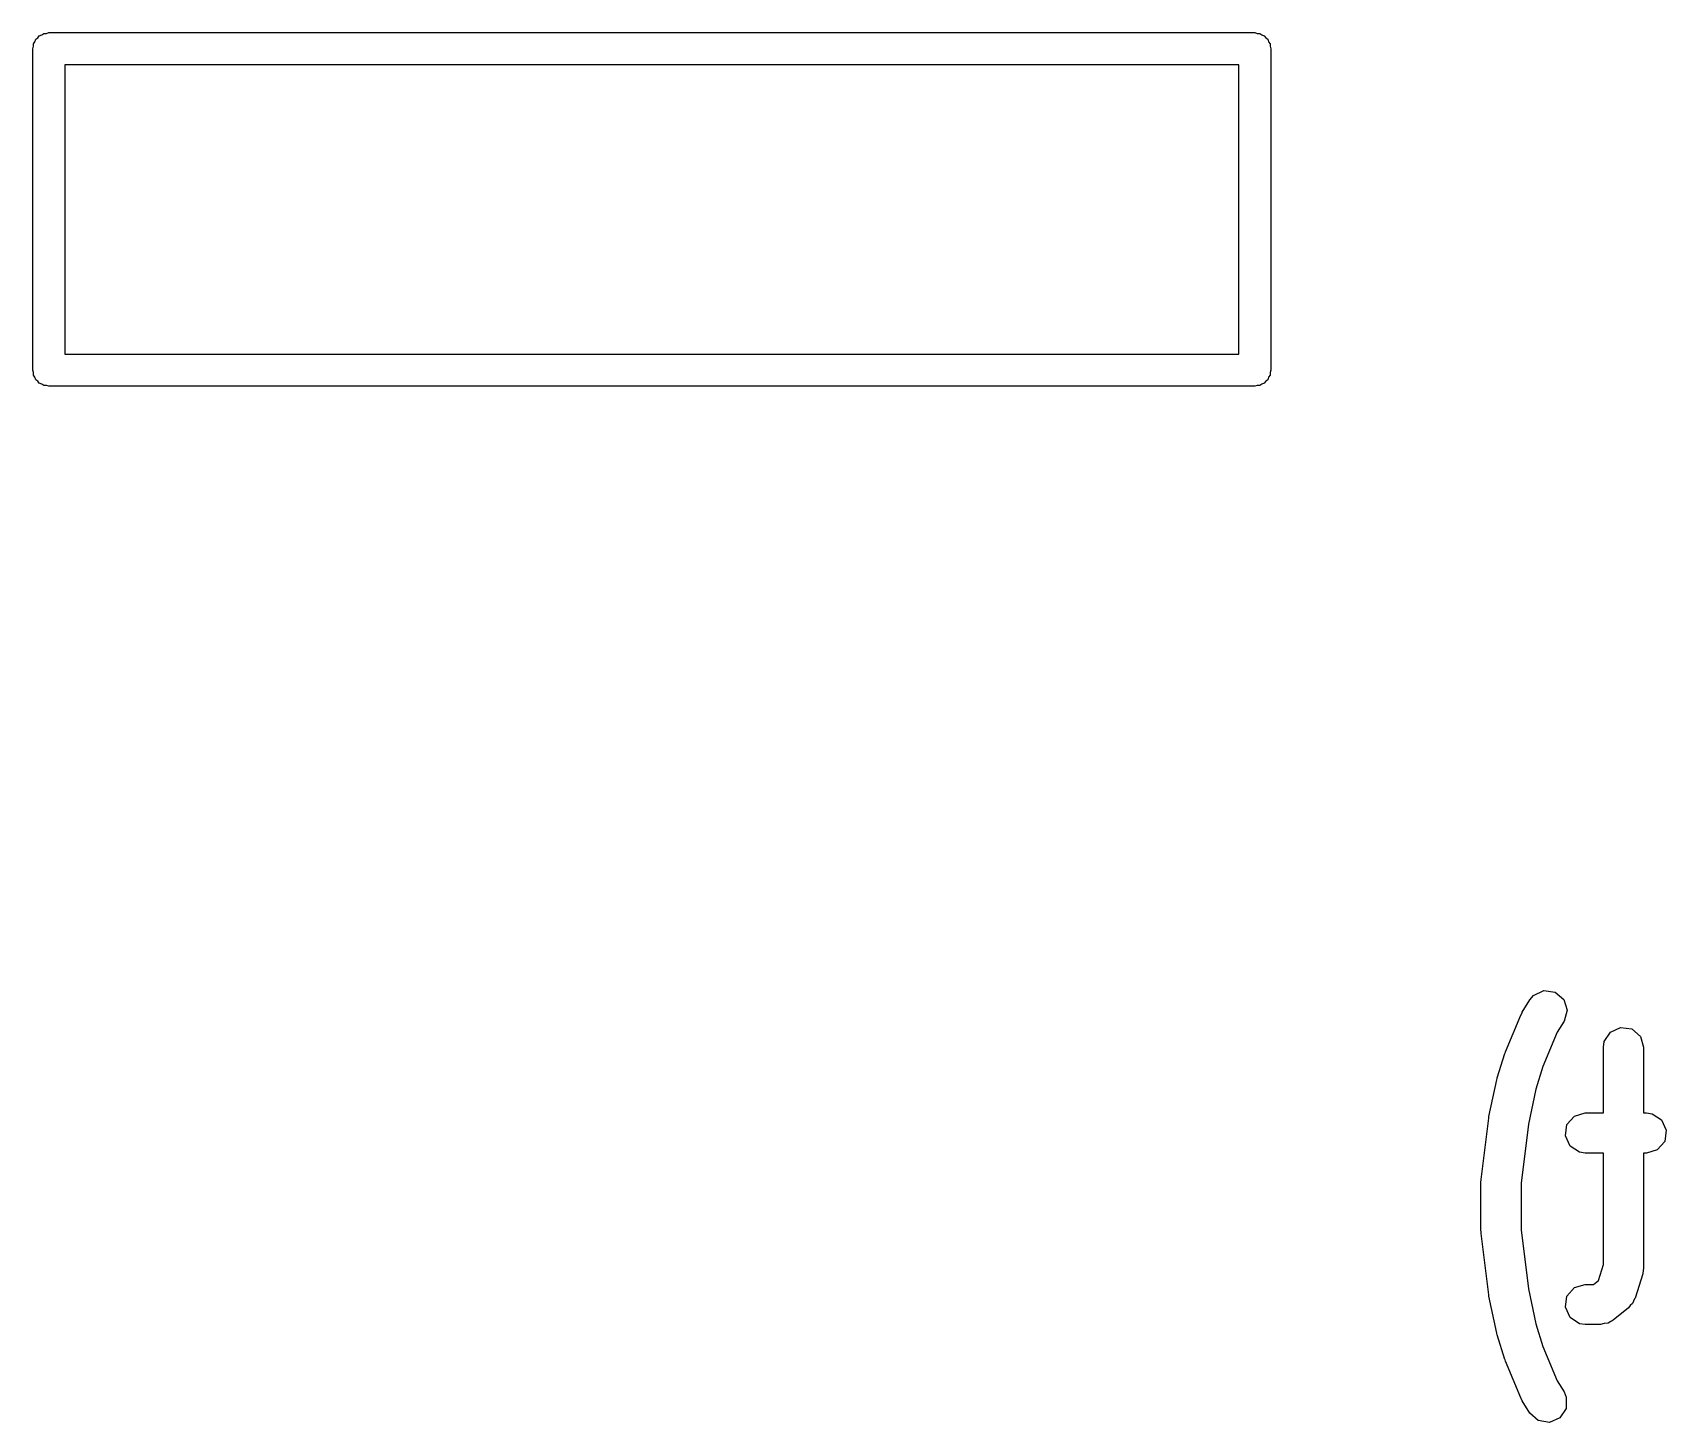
# Model space of a CAD drawing. Extents: x 69 to 231, y -99 to -49.
# Drawn here: x 172.15 to 182.31, y -84.55 to -75.9 of the extents above; entities that cross this region are included whole.
import ezdxf

# ---------------------------------------------------------------- set-up
doc = ezdxf.new("R2010")
doc.units = 0
doc.layers.add('BLACK', color=7, linetype='CONTINUOUS')

msp = doc.modelspace()

# ---------------------------------------------------------------- linework, layer by layer
at = {"layer": 'BLACK', "linetype": 'CONTINUOUS'}
for p, q in [((172.15, -76), (172.155, -75.9849)), ((172.155, -75.9691), (172.164, -75.9563)), ((172.155, -75.9849), (172.155, -75.9691)), ((172.164, -75.9563), (172.169, -75.9412)), ((172.169, -75.9412), (172.182, -75.9319)), ((172.182, -75.9319), (172.191, -75.9191)), ((172.191, -75.9191), (172.206, -75.9142)), ((172.206, -75.9142), (172.219, -75.9049)), ((172.219, -75.9049), (172.235, -75.9049)), ((172.235, -75.9049), (172.25, -75.9)), ((172.25, -75.9), (179.75, -75.9)), ((179.75, -75.9), (179.765, -75.9049)), ((179.765, -75.9049), (179.781, -75.9049)), ((179.781, -75.9049), (179.794, -75.9142)), ((179.794, -75.9142), (179.809, -75.9191)), ((179.809, -75.9191), (179.818, -75.9319)), ((179.818, -75.9319), (179.831, -75.9412)), ((179.831, -75.9412), (179.836, -75.9563)), ((179.836, -75.9563), (179.845, -75.9691)), ((179.845, -75.9691), (179.845, -75.9849)), ((179.845, -75.9849), (179.85, -76)), ((172.15, -78), (172.15, -76)), ((179.85, -76), (179.85, -78)), ((172.35, -76.1), (172.35, -77.9)), ((179.65, -76.1), (172.35, -76.1)), ((179.65, -77.9), (179.65, -76.1)), ((172.35, -77.9), (179.65, -77.9)), ((172.155, -78.0151), (172.15, -78)), ((172.155, -78.0309), (172.155, -78.0151)), ((179.85, -78), (179.845, -78.0151)), ((179.845, -78.0151), (179.845, -78.0309)), ((172.164, -78.0437), (172.155, -78.0309)), ((172.169, -78.0588), (172.164, -78.0437)), ((172.182, -78.0681), (172.169, -78.0588)), ((172.191, -78.0809), (172.182, -78.0681)), ((172.206, -78.0858), (172.191, -78.0809)), ((172.219, -78.0951), (172.206, -78.0858)), ((172.235, -78.0951), (172.219, -78.0951)), ((172.25, -78.1), (172.235, -78.0951)), ((179.75, -78.1), (172.25, -78.1)), ((179.765, -78.0951), (179.75, -78.1)), ((179.781, -78.0951), (179.765, -78.0951)), ((179.794, -78.0858), (179.781, -78.0951)), ((179.809, -78.0809), (179.794, -78.0858)), ((179.818, -78.0681), (179.809, -78.0809)), ((179.831, -78.0588), (179.818, -78.0681)), ((179.836, -78.0437), (179.831, -78.0588)), ((179.845, -78.0309), (179.836, -78.0437)), ((181.484, -81.8896), (181.548, -81.8597)), ((181.548, -81.8597), (181.617, -81.869)), ((181.617, -81.869), (181.671, -81.9144)), ((181.413, -81.9932), (181.461, -81.917)), ((181.461, -81.917), (181.484, -81.8896)), ((181.671, -81.9144), (181.692, -81.9817)), ((181.692, -81.9817), (181.673, -82.0495)), ((181.308, -82.2399), (181.404, -82.0114)), ((181.404, -82.0114), (181.412, -81.9978)), ((181.412, -81.9978), (181.413, -81.9932)), ((181.673, -82.0495), (181.63, -82.117)), ((181.63, -82.117), (181.541, -82.3308)), ((181.918, -82.2118), (181.923, -82.1763)), ((181.923, -82.1763), (181.961, -82.1172)), ((181.961, -82.1172), (182.025, -82.0881)), ((182.025, -82.0881), (182.095, -82.0982)), ((182.095, -82.0982), (182.148, -82.1443)), ((182.148, -82.1443), (182.168, -82.2118)), ((181.257, -82.4031), (181.304, -82.2507)), ((181.304, -82.2507), (181.308, -82.2433)), ((181.308, -82.2433), (181.308, -82.2399)), ((181.918, -82.6201), (181.918, -82.2118)), ((182.168, -82.2118), (182.168, -82.6201)), ((181.541, -82.3308), (181.497, -82.4718)), ((181.206, -82.6435), (181.254, -82.4149)), ((181.254, -82.4149), (181.257, -82.4067)), ((181.257, -82.4067), (181.257, -82.4031)), ((181.497, -82.4718), (181.452, -82.6895)), ((181.157, -83.0344), (181.205, -82.6534)), ((181.205, -82.6534), (181.206, -82.6465)), ((181.206, -82.6465), (181.206, -82.6435)), ((181.452, -82.6895), (181.406, -83.0577)), ((181.681, -82.7628), (181.691, -82.6931)), ((181.691, -82.6931), (181.737, -82.64)), ((181.737, -82.64), (181.805, -82.6201)), ((181.805, -82.6201), (181.918, -82.6201)), ((182.168, -82.6201), (182.186, -82.6201)), ((182.186, -82.6201), (182.221, -82.6253)), ((182.221, -82.6253), (182.28, -82.6635)), ((182.28, -82.6635), (182.309, -82.7275)), ((181.71, -82.8268), (181.681, -82.7628)), ((182.309, -82.7275), (182.299, -82.7972)), ((181.769, -82.865), (181.71, -82.8268)), ((181.805, -82.8701), (181.769, -82.865)), ((181.918, -82.8701), (181.805, -82.8701)), ((181.918, -83.5642), (181.918, -82.8701)), ((182.186, -82.8701), (182.168, -82.8701)), ((182.168, -82.8701), (182.168, -83.5832)), ((182.253, -82.8503), (182.186, -82.8701)), ((182.299, -82.7972), (182.253, -82.8503)), ((181.156, -83.0499), (181.158, -83.0386)), ((181.156, -83.3547), (181.156, -83.0499)), ((181.158, -83.0386), (181.157, -83.0344)), ((181.406, -83.0577), (181.406, -83.3469)), ((181.157, -83.3587), (181.156, -83.3547)), ((181.157, -83.3702), (181.157, -83.3587)), ((181.205, -83.7511), (181.157, -83.3702)), ((181.406, -83.3469), (181.452, -83.7151)), ((181.887, -83.6619), (181.918, -83.5642)), ((182.168, -83.5832), (182.163, -83.6187)), ((181.691, -83.7598), (181.737, -83.7066)), ((181.737, -83.7066), (181.805, -83.6868)), ((181.805, -83.6868), (181.856, -83.6868)), ((181.856, -83.6868), (181.887, -83.6619)), ((182.162, -83.6205), (182.115, -83.7729)), ((182.163, -83.6187), (182.162, -83.6196)), ((182.162, -83.6196), (182.162, -83.6205)), ((181.206, -83.7539), (181.205, -83.7511)), ((181.206, -83.7611), (181.206, -83.7539)), ((181.254, -83.9897), (181.206, -83.7611)), ((181.452, -83.7151), (181.497, -83.9327)), ((181.681, -83.8294), (181.691, -83.7598)), ((182.099, -83.8053), (182.084, -83.8175)), ((182.112, -83.7774), (182.099, -83.8053)), ((182.114, -83.7756), (182.112, -83.7774)), ((182.115, -83.7729), (182.114, -83.7746)), ((182.114, -83.7746), (182.114, -83.7756)), ((181.71, -83.8935), (181.681, -83.8294)), ((181.769, -83.9317), (181.71, -83.8935)), ((181.978, -83.9094), (181.97, -83.9142)), ((182.073, -83.8332), (181.978, -83.9094)), ((182.084, -83.8175), (182.073, -83.8332)), ((181.255, -83.9928), (181.254, -83.9897)), ((181.257, -84.0015), (181.255, -83.9928)), ((181.304, -84.1539), (181.257, -84.0015)), ((181.497, -83.9327), (181.541, -84.0738)), ((181.805, -83.9368), (181.769, -83.9317)), ((181.9, -83.9368), (181.805, -83.9368)), ((181.923, -83.93), (181.9, -83.9368)), ((181.947, -83.9276), (181.923, -83.93)), ((181.963, -83.9184), (181.947, -83.9276)), ((181.968, -83.917), (181.963, -83.9184)), ((181.97, -83.9142), (181.968, -83.917)), ((181.541, -84.0738), (181.63, -84.2876)), ((181.306, -84.1567), (181.304, -84.1539)), ((181.308, -84.1646), (181.306, -84.1567)), ((181.404, -84.3932), (181.308, -84.1646)), ((181.63, -84.2876), (181.673, -84.3551)), ((181.407, -84.397), (181.404, -84.3932)), ((181.413, -84.4114), (181.407, -84.397)), ((181.461, -84.4876), (181.413, -84.4114)), ((181.673, -84.3551), (181.687, -84.3879)), ((181.687, -84.3879), (181.686, -84.4583)), ((181.513, -84.5343), (181.461, -84.4876)), ((181.647, -84.5169), (181.583, -84.5453)), ((181.686, -84.4583), (181.647, -84.5169)), ((181.583, -84.5453), (181.513, -84.5343))]:
    msp.add_line(p, q, dxfattribs=at)

doc.saveas('drawing.dxf')
